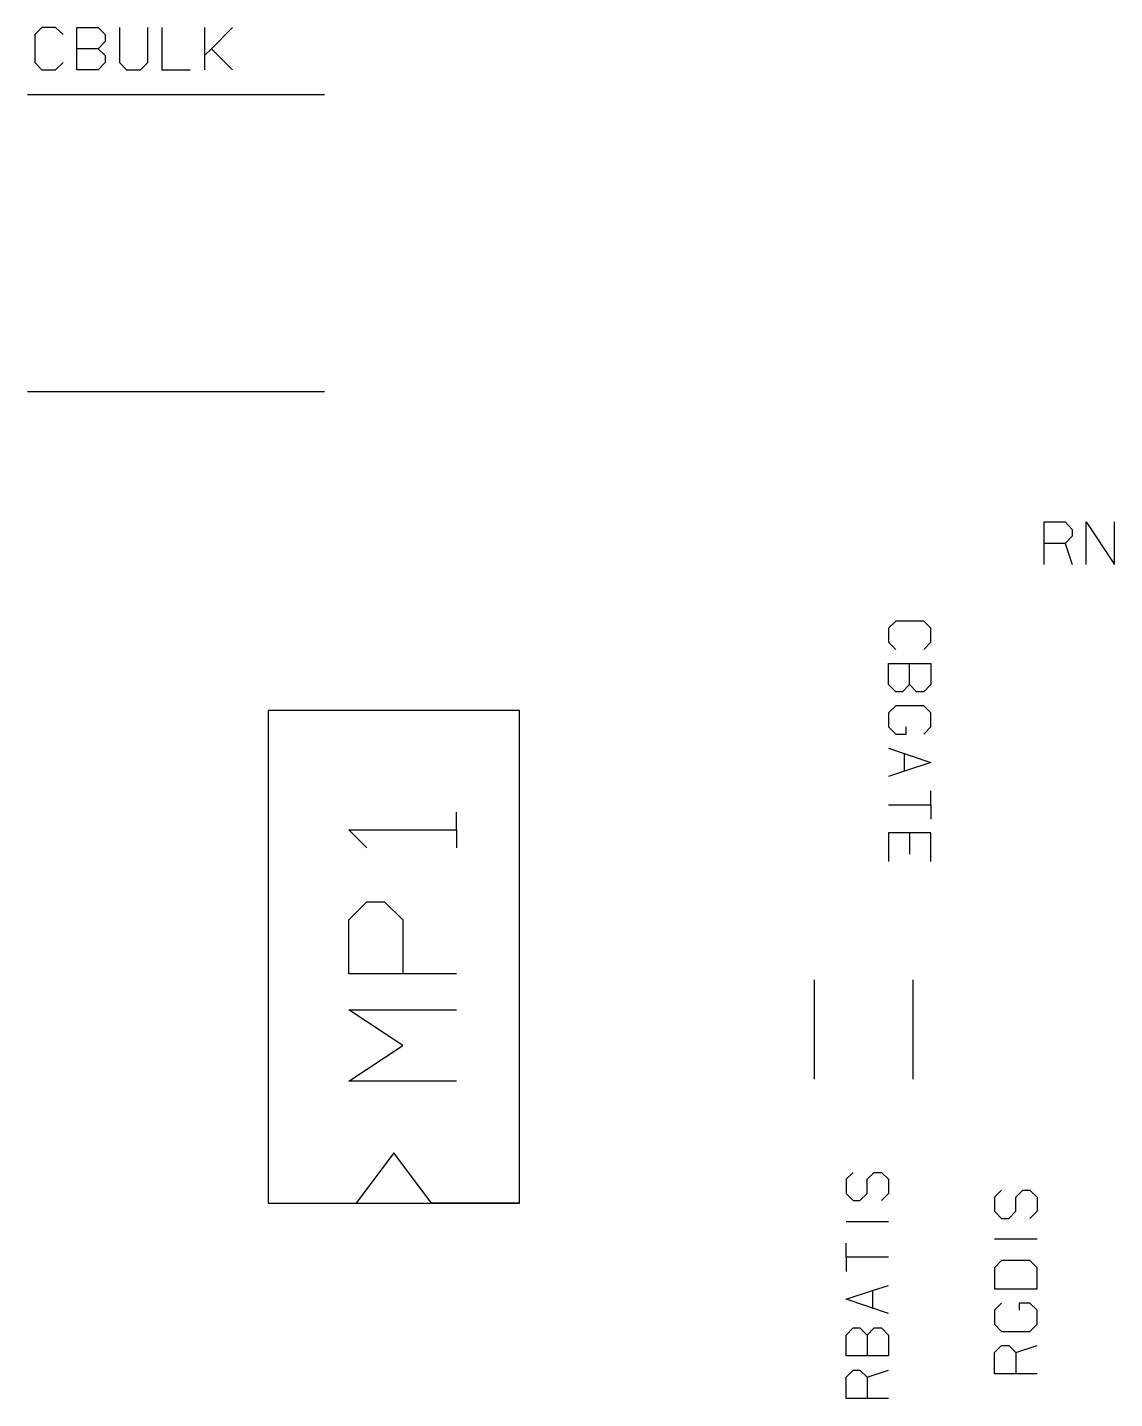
# Model space of a CAD drawing. Extents: x 0.09 to 4.46, y 0.02 to 2.61.
# Drawn here: x 1.094 to 1.527, y 0.091 to 0.637 of the extents above; entities that cross this region are included whole.
import ezdxf

# ---------------------------------------------------------------- set-up
doc = ezdxf.new("R2010")
doc.units = 0
doc.layers.get('0').update_dxf_attribs({"linetype": 'CONTINUOUS'})

msp = doc.modelspace()

# ---------------------------------------------------------------- linework, layer by layer
at = {"color": 0}
for p, q in [((1.10015, 0.636936), (1.09738, 0.634169)), ((1.09738, 0.634169), (1.09738, 0.622939)), ((1.10569, 0.636936), (1.10015, 0.636936)), ((1.10862, 0.634169), (1.10569, 0.636936)), ((1.11415, 0.620117), (1.11415, 0.636936)), ((1.11415, 0.636936), (1.12261, 0.636936)), ((1.12261, 0.636936), (1.12543, 0.634169)), ((1.12543, 0.634169), (1.12543, 0.631401)), ((1.13113, 0.636936), (1.13113, 0.622939)), ((1.14236, 0.622939), (1.14236, 0.636936)), ((1.14789, 0.636936), (1.14789, 0.620117)), ((1.16488, 0.636936), (1.16488, 0.625706)), ((1.16764, 0.628472), (1.176, 0.636936)), ((1.12261, 0.628472), (1.11415, 0.628472)), ((1.12543, 0.631401), (1.12261, 0.628472)), ((1.12261, 0.628472), (1.12543, 0.625706)), ((1.16488, 0.625706), (1.16764, 0.628472)), ((1.16764, 0.628472), (1.176, 0.620117)), ((1.09738, 0.622939), (1.10015, 0.620117)), ((1.10569, 0.620117), (1.10862, 0.622939)), ((1.12543, 0.622939), (1.12261, 0.620117)), ((1.12543, 0.625706), (1.12543, 0.622939)), ((1.13113, 0.622939), (1.1339, 0.620117)), ((1.13943, 0.620117), (1.14236, 0.622939)), ((1.16488, 0.625706), (1.16488, 0.620117)), ((1.10015, 0.620117), (1.10569, 0.620117)), ((1.12261, 0.620117), (1.11415, 0.620117)), ((1.1339, 0.620117), (1.13943, 0.620117)), ((1.14789, 0.620117), (1.15918, 0.620117)), ((1.09446, 0.610297), (1.21262, 0.610297)), ((1.09446, 0.492079), (1.21262, 0.492079)), ((1.49892, 0.423178), (1.49892, 0.440158)), ((1.49892, 0.440158), (1.50737, 0.440158)), ((1.50737, 0.440158), (1.51014, 0.437229)), ((1.51014, 0.437229), (1.51014, 0.434462)), ((1.51568, 0.423178), (1.51568, 0.440158)), ((1.51568, 0.440158), (1.52696, 0.423178)), ((1.52696, 0.423178), (1.52696, 0.440158)), ((1.50737, 0.43164), (1.49892, 0.43164)), ((1.51014, 0.434462), (1.50737, 0.43164)), ((1.50737, 0.43164), (1.51014, 0.423178)), ((1.43989, 0.400717), (1.43696, 0.397894)), ((1.45111, 0.400717), (1.43989, 0.400717)), ((1.45389, 0.397894), (1.45111, 0.400717)), ((1.43696, 0.397894), (1.43696, 0.392361)), ((1.45389, 0.392361), (1.45389, 0.397894)), ((1.43696, 0.392361), (1.43989, 0.389432)), ((1.45111, 0.389432), (1.45389, 0.392361)), ((1.43696, 0.383897), (1.45389, 0.383897)), ((1.43696, 0.375435), (1.43696, 0.383897)), ((1.44542, 0.375435), (1.44542, 0.383897)), ((1.45389, 0.383897), (1.45389, 0.375435)), ((1.43989, 0.372613), (1.43696, 0.375435)), ((1.44265, 0.372613), (1.43989, 0.372613)), ((1.44542, 0.375435), (1.44265, 0.372613)), ((1.44819, 0.372613), (1.44542, 0.375435)), ((1.45111, 0.372613), (1.44819, 0.372613)), ((1.45389, 0.375435), (1.45111, 0.372613)), ((1.43989, 0.366971), (1.43696, 0.36415)), ((1.45111, 0.366971), (1.43989, 0.366971)), ((1.45389, 0.36415), (1.45111, 0.366971)), ((1.29026, 0.365126), (1.19027, 0.365126)), ((1.19027, 0.365126), (1.19027, 0.169162)), ((1.29026, 0.169162), (1.29026, 0.365126)), ((1.43696, 0.36415), (1.43696, 0.358615)), ((1.45389, 0.358615), (1.45389, 0.36415)), ((1.43696, 0.358615), (1.43989, 0.355686)), ((1.43989, 0.355686), (1.44401, 0.355686)), ((1.44401, 0.355686), (1.44401, 0.358615)), ((1.45111, 0.355686), (1.45389, 0.358615)), ((1.43696, 0.350151), (1.45389, 0.344456)), ((1.44336, 0.340983), (1.44336, 0.348036)), ((1.45389, 0.344456), (1.44336, 0.340983)), ((1.44336, 0.340983), (1.43696, 0.338867)), ((1.45389, 0.327636), (1.45389, 0.333171)), ((1.43696, 0.327636), (1.45389, 0.327636)), ((1.45389, 0.327636), (1.45389, 0.32194)), ((1.26514, 0.317654), (1.26514, 0.324707)), ((1.22944, 0.310439), (1.22238, 0.317654)), ((1.22238, 0.317654), (1.26514, 0.317654)), ((1.26514, 0.317654), (1.26514, 0.310439)), ((1.44542, 0.316407), (1.43696, 0.316407)), ((1.43696, 0.316407), (1.43696, 0.305122)), ((1.45389, 0.316407), (1.44542, 0.316407)), ((1.44542, 0.316407), (1.44542, 0.307943)), ((1.45389, 0.305122), (1.45389, 0.316407)), ((1.22238, 0.281793), (1.22944, 0.289008)), ((1.22944, 0.289008), (1.23655, 0.289008)), ((1.23655, 0.289008), (1.24376, 0.281793)), ((1.22238, 0.260417), (1.22238, 0.281793)), ((1.24376, 0.281793), (1.24376, 0.260417)), ((1.26514, 0.260417), (1.22238, 0.260417)), ((1.4075, 0.257921), (1.4075, 0.218479)), ((1.44683, 0.218479), (1.44683, 0.257921)), ((1.24376, 0.231825), (1.22238, 0.246094)), ((1.22238, 0.246094), (1.26514, 0.246094)), ((1.22238, 0.217665), (1.24376, 0.231825)), ((1.26514, 0.217665), (1.22238, 0.217665)), ((1.24029, 0.189182), (1.22526, 0.169162)), ((1.25526, 0.169162), (1.24029, 0.189182)), ((1.4229, 0.181369), (1.42014, 0.178603)), ((1.4286, 0.178603), (1.43137, 0.181369)), ((1.43137, 0.181369), (1.43419, 0.181369)), ((1.43419, 0.181369), (1.43696, 0.178603)), ((1.42014, 0.178603), (1.42014, 0.172906)), ((1.4286, 0.172906), (1.4286, 0.178603)), ((1.43696, 0.178603), (1.43696, 0.172906)), ((1.19027, 0.169162), (1.29026, 0.169162)), ((1.22526, 0.169162), (1.29026, 0.169162)), ((1.29026, 0.169162), (1.25526, 0.169162)), ((1.42014, 0.172906), (1.4229, 0.170139)), ((1.4229, 0.170139), (1.42567, 0.170139)), ((1.42567, 0.170139), (1.4286, 0.172906)), ((1.43696, 0.172906), (1.43419, 0.170139)), ((1.48193, 0.174317), (1.47917, 0.17155)), ((1.47917, 0.17155), (1.47917, 0.165961)), ((1.48763, 0.17155), (1.4904, 0.174317)), ((1.48763, 0.165961), (1.48763, 0.17155)), ((1.4904, 0.174317), (1.49322, 0.174317)), ((1.49322, 0.174317), (1.4961, 0.17155)), ((1.4961, 0.17155), (1.4961, 0.165961)), ((1.47917, 0.165961), (1.48193, 0.163032)), ((1.48486, 0.163032), (1.48763, 0.165961)), ((1.4961, 0.165961), (1.49322, 0.163032)), ((1.43696, 0.161675), (1.42014, 0.161675)), ((1.48193, 0.163032), (1.48486, 0.163032)), ((1.42014, 0.147624), (1.42014, 0.153212)), ((1.4961, 0.154731), (1.47917, 0.154731)), ((1.43696, 0.147624), (1.42014, 0.147624)), ((1.42014, 0.147624), (1.42014, 0.141928)), ((1.48193, 0.146268), (1.47917, 0.143446)), ((1.47917, 0.143446), (1.47917, 0.134983)), ((1.49322, 0.146268), (1.48193, 0.146268)), ((1.4961, 0.143446), (1.49322, 0.146268)), ((1.4961, 0.134983), (1.4961, 0.143446)), ((1.42014, 0.130859), (1.43072, 0.134332)), ((1.43072, 0.134332), (1.43696, 0.136393)), ((1.43072, 0.134332), (1.43072, 0.127224)), ((1.47917, 0.134983), (1.4961, 0.134983)), ((1.43696, 0.125163), (1.42014, 0.130859)), ((1.48193, 0.129286), (1.47917, 0.126519)), ((1.47917, 0.126519), (1.47917, 0.120985)), ((1.49322, 0.129286), (1.48904, 0.129286)), ((1.48904, 0.129286), (1.48904, 0.126519)), ((1.4961, 0.126519), (1.49322, 0.129286)), ((1.4961, 0.120985), (1.4961, 0.126519)), ((1.47917, 0.120985), (1.48193, 0.118056)), ((1.49322, 0.118056), (1.4961, 0.120985)), ((1.42014, 0.116645), (1.4229, 0.119575)), ((1.42014, 0.108344), (1.42014, 0.116645)), ((1.4229, 0.119575), (1.42567, 0.119575)), ((1.42567, 0.119575), (1.4286, 0.116645)), ((1.4286, 0.116645), (1.43137, 0.119575)), ((1.4286, 0.116645), (1.4286, 0.108344)), ((1.43137, 0.119575), (1.43419, 0.119575)), ((1.43419, 0.119575), (1.43696, 0.116645)), ((1.43696, 0.116645), (1.43696, 0.108344)), ((1.48193, 0.118056), (1.49322, 0.118056)), ((1.47917, 0.109701), (1.48193, 0.112522)), ((1.47917, 0.101237), (1.47917, 0.109701)), ((1.48193, 0.112522), (1.48486, 0.112522)), ((1.48486, 0.112522), (1.48763, 0.109701)), ((1.48763, 0.109701), (1.4961, 0.112522)), ((1.48763, 0.109701), (1.48763, 0.101237)), ((1.43696, 0.108344), (1.42014, 0.108344)), ((1.42014, 0.099881), (1.4229, 0.102648)), ((1.42014, 0.091363), (1.42014, 0.099881)), ((1.4229, 0.102648), (1.42567, 0.102648)), ((1.42567, 0.102648), (1.4286, 0.099881)), ((1.4286, 0.099881), (1.43696, 0.102648)), ((1.4286, 0.099881), (1.4286, 0.091363)), ((1.4961, 0.101237), (1.47917, 0.101237)), ((1.43696, 0.091363), (1.42014, 0.091363))]:
    msp.add_line(p, q, dxfattribs=at)

doc.saveas('drawing.dxf')
